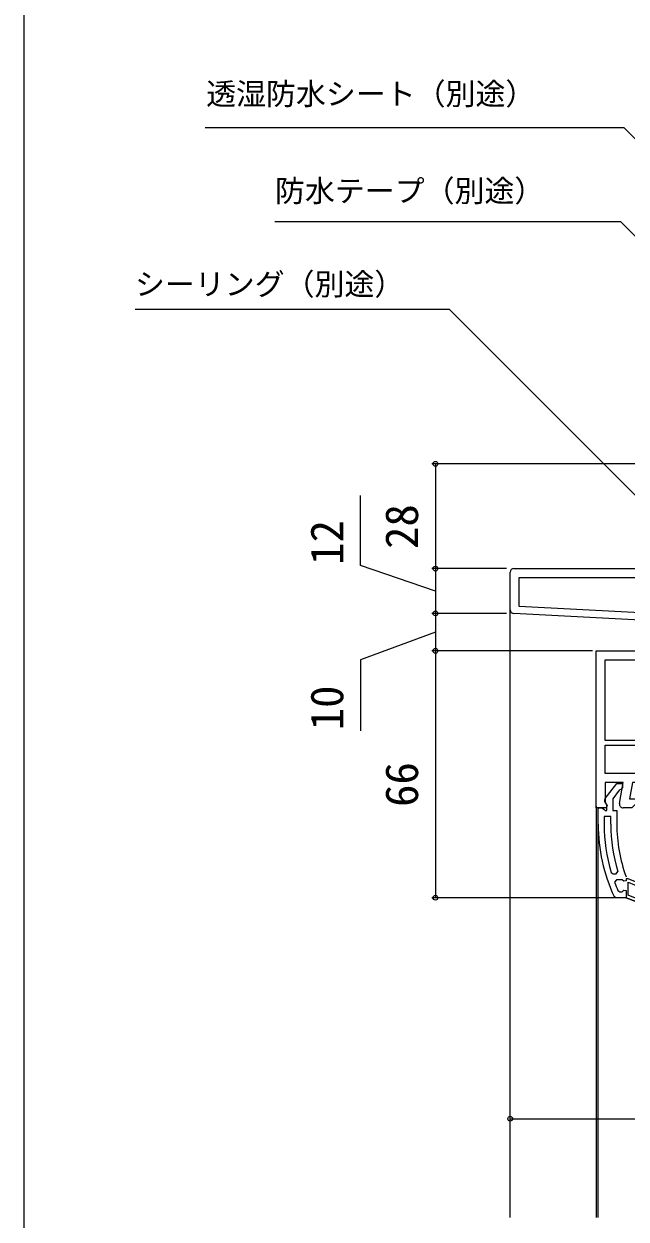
# Model space of a CAD drawing. Units: millimetres, scale not verified. Extents: x -525 to 525, y -783 to 778.
# Drawn here: x -525 to -364, y 231.4 to 550.9 of the extents above; entities that cross this region are included whole.
import ezdxf
from ezdxf.enums import TextEntityAlignment as Align

# ---------------------------------------------------------------- set-up
doc = ezdxf.new("R2010")
doc.units = ezdxf.units.MM
doc.header["$LTSCALE"] = 4
for name, color, linetype in [('0-3_YKK_11', 7, 'Continuous'), ('0-5_YKK_12', 2, 'Continuous'), ('0-8_YKK_D', 6, 'Continuous'), ('0-9_YKK_ZWAK', 7, 'Continuous')]:
    doc.layers.add(name, color=color, linetype=linetype)
doc.styles.add('ＭＳ ゴシック', font='')
doc.styles.get('ＭＳ ゴシック').set_extended_font_data('MS Gothic')

msp = doc.modelspace()

# ---------------------------------------------------------------- linework, layer by layer
at = {"layer": '0-3_YKK_11'}
msp.add_line((-395, 394.249), (-395, 404.3), dxfattribs=at)
for points in [[(-394, 405.3), (-333.4, 405.3), (-333.4, 433.3), (-330, 433.3), (-330, 431.4), (-330.5, 430.9), (-331, 430.4), (-331, 405.3), (-280, 405.3), (-280, 403.8), (-267.5, 403.8), (-267.5, 405.3), (-265, 405.3), (-265, 401.3), (-280, 401.3), (-280, 349.3), (-281.8, 349.3), (-281.8, 351.3), (-290, 351.3), (-290, 354.6)], [(-343.785, 376.474), (-342.793, 382.1), (-347.6, 382.1), (-347.6, 376.744), (-347.058, 375.876), (-347.377, 375.3), (-350, 375.3), (-350, 390.942), (-394.052, 393.25)], [(-372, 341.3), (-372, 383.3), (-352.134, 383.3), (-352, 383.377), (-349.095, 379.959), (-349.705, 379.441), (-352.016, 382.161)], [(-369.6, 358.1), (-354.221, 358.1), (-356.226, 350.616), (-356.899, 350.283)], [(-358, 350.5), (-369.6, 350.5), (-369.6, 358.1)], [(-365.785, 342.474), (-364.793, 348.1), (-369.6, 348.1), (-369.6, 342.744), (-369.058, 341.876), (-369.377, 341.3), (-372, 341.3)], [(-369.587, 343.817), (-366.475, 347.801), (-365, 347.801), (-365, 346.699), (-365.475, 346.2), (-365.845, 346.008), (-367.6, 343.762), (-367.6, 340.601), (-366.5, 340.601), (-366.5, 336.933)], [(-357.5, 344.2), (-357.5, 348.1), (-362.356, 348.1), (-363.132, 343.7), (-361, 343.7), (-361, 342.8), (-362.5, 341.3), (-364.8, 341.3)], [(-371.5, 336.933), (-371.5, 341.301), (-370.4, 341.301), (-369.904, 340.863), (-369.606, 340.601), (-369.2, 340.601), (-369.2, 342.001), (-369.4, 342.401)], [(-368.1, 336.933), (-368.1, 339.001), (-369.9, 339.001), (-369.9, 336.933)], [(-367.991, 324.056), (-367.513, 323.701), (-366.676, 323.701), (-366.199, 324.348)], [(-359.252, 316.272), (-363.5, 317.963), (-363.5, 321.44), (-360.048, 320.066), (-359.752, 320.809), (-363.5, 322.301), (-364, 322.301), (-364, 321.801), (-364.59, 321.726), (-365.075, 322.101), (-365.1, 322.101), (-366.635, 322.101), (-367.104, 321.426)], [(-366.205, 319.201), (-365.747, 318.901), (-365.075, 318.901), (-364.59, 319.276), (-364, 319.201), (-364, 317.301), (-359.548, 315.529), (-364, 317.301), (-366.782, 317.301), (-367.236, 317.59)]]:
    msp.add_lwpolyline(points, dxfattribs=at)
for points in [[(-350, 392.944), (-392.6, 395.177), (-392.6, 402.9), (-350, 402.9)], [(-355.4, 380.9), (-355.4, 359.3), (-369.6, 359.3), (-369.6, 380.9)]]:
    msp.add_lwpolyline(points, close=True, dxfattribs=at)
for centre, radius, start, end in [((-394, 404.3), 1, 90.00001, 179.99999), ((-394, 394.249), 1, 180, 266.99997), ((-368.8, 343.201), 1, 141.91328, 233.13011), ((-364.8, 342.3), 1, 169.99999, 269.99998), ((-325.5, 336.933), 46, 180.00001, 204.86598), ((-325.5, 336.933), 44.4, 179.99999, 196.86019), ((-325.5, 336.933), 42.6, 179.99999, 197.18277), ((-325.5, 336.933), 41, 179.99999, 199.98888), ((-325.5, 336.933), 44.4, 200.44221, 203.53922)]:
    msp.add_arc(centre, radius, start, end, dxfattribs=at)
at = {"layer": '0-5_YKK_12'}
for p, q in [((-395, 231.8), (-395, 394.249)), ((-372, 341.8), (-372, 231.8)), ((-371.504, 231.8), (-371.5, 336.933))]:
    msp.add_line(p, q, dxfattribs=at)
at = {"layer": '0-8_YKK_D'}
for p, q in [((-334.4, 433.3), (-416, 433.3)), ((-415, 433.3), (-415, 405.3)), ((-396, 405.3), (-416, 405.3)), ((-396, 405.3), (-416, 405.3)), ((-415, 405.3), (-415, 393.3)), ((-396, 393.3), (-416, 393.3)), ((-397, 393.3), (-416, 393.3)), ((-415, 393.3), (-415, 383.3)), ((-373, 383.3), (-416, 383.3)), ((-374, 383.3), (-416, 383.3)), ((-415, 383.3), (-415, 317.3)), ((-366.341, 317.3), (-416, 317.3)), ((-395, 258.198), (-280, 258.198))]:
    msp.add_line(p, q, dxfattribs=at)
for points in [[(-332, 490.541), (-333.803, 492.344), (-364.565, 523.106), (-476.51, 523.106)], [(-331, 463.632), (-332.803, 465.435), (-365.419, 498.051), (-457.885, 498.051)], [(-350.964, 414.268), (-352.767, 416.071), (-411.224, 474.528), (-495.256, 474.528)], [(-415, 399.3), (-435, 406.149), (-435, 424.877)], [(-415, 388.3), (-435, 380.899), (-435, 361.899)]]:
    msp.add_lwpolyline(points, dxfattribs=at)
for centre in [(-415, 433.3), (-415, 405.3), (-415, 405.3), (-415, 393.3), (-415, 393.3), (-415, 383.3), (-415, 383.3), (-415, 317.3), (-395, 258.198)]:
    msp.add_circle(centre, 0.637, dxfattribs=at)
at = {"layer": '0-9_YKK_ZWAK'}
msp.add_line((-525, 747.3), (-525, -782.7), dxfattribs=at)

# ---------------------------------------------------------------- texts
at = {"layer": '0-8_YKK_D', "style": 'ＭＳ ゴシック'}
for s, p in [('透湿防水シート（別途）', (-476.285, 527.536)), ('防水テープ（別途）', (-457.889, 501.6)), ('シーリング（別途）', (-495.315, 476.657))]:
    msp.add_text(s, height=5.865, dxfattribs=at).set_placement(p, align=Align.BOTTOM_LEFT)
for s, p in [('28', (-417, 410.539)), ('12', (-437, 406.308)), ('10', (-437, 362.058)), ('66', (-417, 341.573))]:
    msp.add_text(s, height=8.798, rotation=90, dxfattribs=at).set_placement(p, align=Align.BOTTOM_LEFT)

doc.saveas('drawing.dxf')
